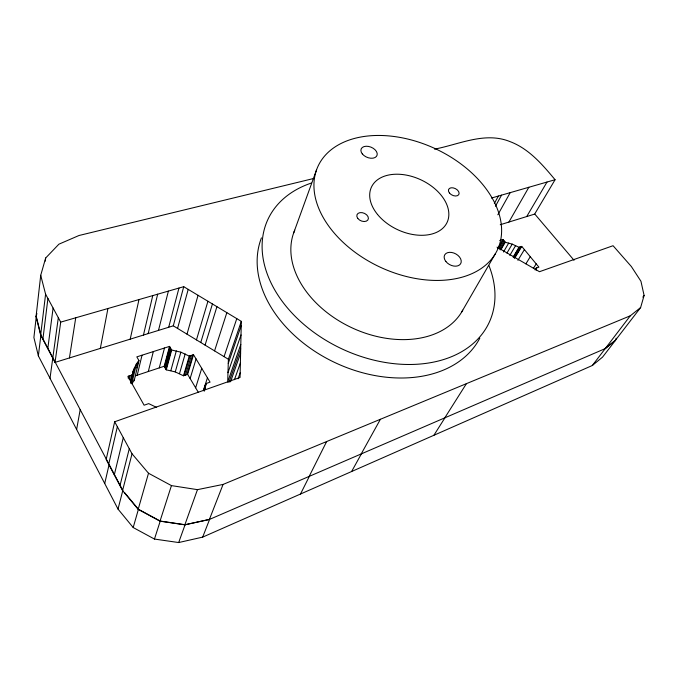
<?xml version="1.0" encoding="UTF-8"?>
<svg xmlns="http://www.w3.org/2000/svg" width="678" height="678" viewBox="0 0 678 678"><rect width="100%" height="100%" fill="white"/><g stroke="black" fill="none" stroke-linecap="round" stroke-linejoin="round"><path stroke-width="1.02" d="M240.792 344.441L227.681 382.036L228.393 359.272L173.288 325.83L55.028 362.399L60.715 322.118L183.73 286.684L241.309 321.355L240.063 377.476L114.675 421.767L106.175 459.455L122.565 490.567L138.176 509.356L160.008 521.17L184.84 524.831L209.383 519.467L605.301 348.568L615.556 340.229L616.166 338.22M55.028 362.399L40.655 335.118L36.053 316.567L40.722 275.31L45.663 258.013L58.893 244.19L78.995 235.503L313.982 178.416M45.299 261.123L45.663 258.013M40.655 335.118L45.596 294.193L40.722 275.31M38.366 355.891L40.892 335.051L36.281 316.507L33.9 337.534L38.366 355.891L118.014 509.085L133.193 527.535L154.457 539.061L178.678 542.544L202.671 537.12L592.352 365.484L602.547 357.128L615.556 340.229M42.875 339.322L47.926 298.506M204.197 391.24L205.807 383.638L210.061 382.146L193.518 354.713L189.272 356.111L180.857 352.17L171.678 350.009L169.525 346.39L136.82 356.874L138.948 360.586L134.202 380.544L131.761 383.731L136.464 363.789L138.948 360.586M47.791 348.653L53.096 308.049M50.011 378.282L58.316 317.702M69.436 357.942L75.733 317.787M76.622 429.479L80.199 409.631M130.6 382.816L133.193 370.976L136.464 363.789M100.336 348.39L107.929 308.515M130.201 339.153L138.99 299.566M128.167 378.121L128.625 376.129M108.7 464.252L117.353 426.699M104.717 483.516L109.116 464.489L122.811 490.474L118.014 509.085M129.269 379.587L130.193 375.612M130.362 381.061L131.752 375.095M130.634 381.926L133.193 370.976M130.795 383.214L134.532 367.273M143.448 335.059L152.762 295.608M136.719 367.985L138.143 362.001M137.219 375.188L142.016 355.204M148.177 333.593L157.669 294.193M114.302 474.888L123.286 437.649M158.499 330.406L168.381 291.108M148.312 371.519L153.33 351.577M119.972 485.643L129.278 448.726M122.565 490.567L132.032 453.802L114.675 421.767M168.695 327.254L178.958 288.057M159.254 367.9L164.5 348M173.288 325.83L183.73 286.684M193.518 354.713L187.645 374.358L183.484 375.781L175.263 371.917L166.279 369.841L164.186 366.264L169.525 346.39M164.517 366.823L169.864 346.958M165.229 368.052L170.602 348.195M165.949 369.281L171.339 349.45M166.279 369.841L171.678 350.009M177.568 328.432L188.204 289.379M170.839 370.646L176.331 350.857M36.053 316.567L36.9 313.55M175.263 371.917L180.857 352.17M187.001 334.152L198.061 295.311M138.176 509.356L148.507 473.244L132.032 453.802M133.193 527.535L138.422 509.254L124.76 492.821M179.501 373.637L185.187 353.924M605.166 348.619L615.421 340.288L640.625 307.549L644.1 295.464L640.947 281.268L631.354 266.53L613.065 245.716L539.468 271.709L497.025 247.148M183.484 375.781L189.272 356.111M184.136 375.553L189.942 355.899M185.569 375.07L191.399 355.416M196.459 339.89L207.934 301.261M187.001 374.578L192.857 354.933M200.764 342.509L212.426 303.964M190.128 378.544L196.069 358.95M205.07 345.119L216.926 306.676M195.637 387.808L201.73 368.332M214.562 350.882L226.842 312.643M160.008 521.17L171.441 485.609L148.507 473.244M154.457 539.061L160.245 521.068L139.329 509.746M203.375 390.392L207.443 377.807M203.62 390.401L205.807 383.638M204.909 388.231L206.476 383.401M204.366 390.401L205.307 387.502M224.062 356.645L236.783 318.626M228.393 359.272L241.309 321.355M228.266 363.433L241.215 325.567M227.978 372.671L241.004 334.932M228.927 382.392L240.698 348.806M230.537 381.799L240.597 353.204M234.444 379.68L240.385 362.984M184.84 524.831L197.459 489.652L223.07 484.431L630.286 315.804L640.625 307.549M178.678 542.544L185.077 524.73L209.612 519.373L202.671 537.12M238.054 378.782L240.165 372.908M293.642 233.012L316.55 169.873M209.383 519.467L223.07 484.431M309.176 476.388L326.652 441.539M300.49 494.042L309.38 476.303M494.338 203.459L498.406 196.044M495.432 206.248L501.55 195.137M361.204 453.938L380.4 419.284M351.602 471.532L361.391 453.853M497.838 214.79L510.203 192.645M508.907 222.053L528.848 187.272M497.788 248.512L502.991 239.504L505.246 242.249L512.212 244.122L518.992 247.301L521.746 246.394L538.908 267.157L536.162 268.115L535.044 269.886M461.743 311.914L495.355 253.75A98.963 65.334 25 0 0 393.223 136.388A98.963 65.334 25 0 0 334.771 233.698A98.963 65.334 25 0 0 495.355 253.75M498.652 248.046L503.339 239.936M499.423 248.987L504.118 240.876M500.186 249.928L504.89 241.826M501.059 249.453L505.246 242.249M503.474 252.004L508.729 243.021M526.713 216.553L546.993 182.051M506.924 253.097L512.212 244.122M509.797 255.411L515.653 245.555M434.505 149.143C459.192 144.456 484.906 131.43 509.966 141.583C529.026 148.77 542.366 164.542 555.079 179.721L534.654 214.095L500.254 224.732M513.11 257.14L518.992 247.301M513.534 256.996L519.424 247.156M513.941 257.572L520.373 246.843M514.348 258.149L521.314 246.538M514.771 258.013L521.746 246.394M517.924 260.31L524.399 249.606M525.899 263.827L530.272 256.716M533.425 268.31L536.196 263.878M535.476 269.734L536.586 267.963M444.785 417.86L466.413 383.663M433.878 435.293L444.954 417.784M642.82 297.142L644.1 295.464M592.352 365.484L630.286 315.804M135.524 375.756L164.186 366.264M132.456 374.866L127.913 376.366L144.109 405.215L148.677 403.613L156.61 407.402M499.728 240.546L502.991 239.504M491.431 198.052L555.079 179.721M160.245 521.068L185.077 524.73M171.441 485.609L197.459 489.652M534.832 214.112L574.029 260.259M187.645 374.358L198.162 392.062M133.88 379.968L134.202 380.544M45.596 294.193L60.715 322.118M40.892 335.051L52.367 356.814M52.842 357.721L108.624 463.557M536.162 268.115L536.425 269.997M488.94 265.59A122.04 86.106 25 0 1 426.089 363.374A122.04 86.106 25 0 1 277.37 294.26A122.04 86.106 25 0 1 311.338 183.06M479.829 338.127A120.243 86.072 25 0 1 336.551 363.332A120.243 86.072 25 0 1 261.437 237.876M462.743 310.16A93.072 65.58 25 0 1 350.958 327.338A93.072 65.58 25 0 1 294.752 230.198M445.887 261.505A9.111 6.178 28 0 0 460.582 263.81A9.111 6.178 28 0 0 451.624 252.453A9.111 6.178 28 0 0 445.887 261.505M357.764 218.401A6.068 4.119 23.2 0 0 367.807 220.07A6.068 4.119 23.2 0 0 362.23 212.672A6.068 4.119 23.2 0 0 357.764 218.401M449.489 193.077A5.704 3.644 26.4 0 0 458.701 194.705A5.704 3.644 26.4 0 0 453.09 187.848A5.704 3.644 26.4 0 0 449.489 193.077M377.57 214.494A41.748 27.518 25 0 0 445.649 224.952A41.748 27.518 25 0 0 404.596 174.814A41.748 27.518 25 0 0 377.57 214.494M362.281 153.881A8.56 5.458 22.6 0 0 376.417 156.448A8.56 5.458 22.6 0 0 368.493 146.423A8.56 5.458 22.6 0 0 362.281 153.881"/></g></svg>
